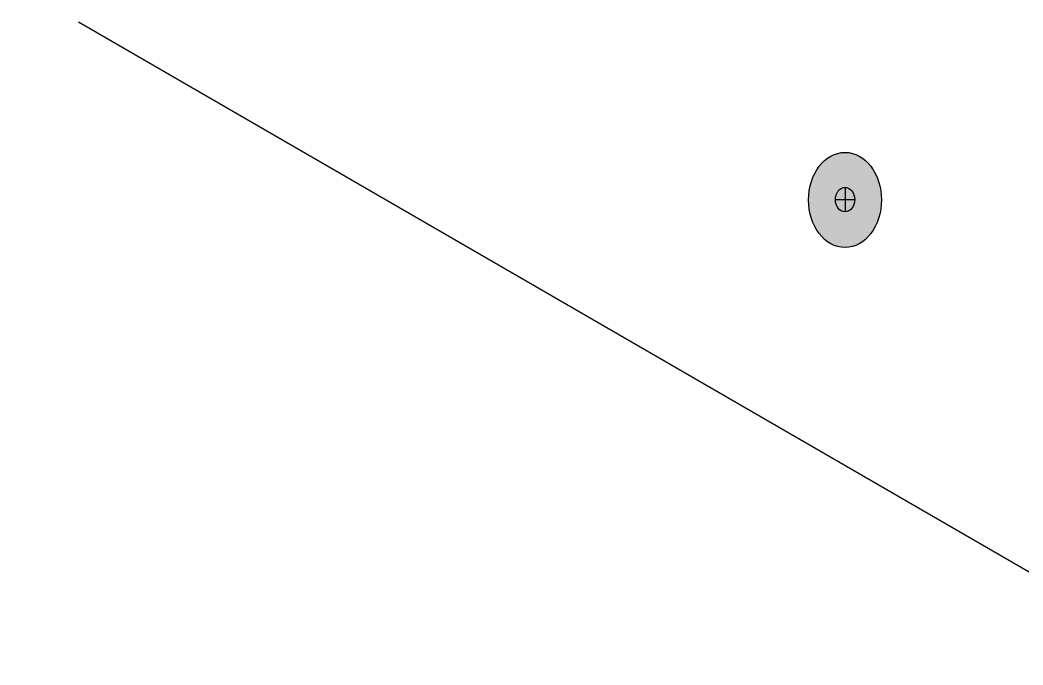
# Model space of a CAD drawing. Header units: inches. Extents: x -20.7 to 76.3, y -55.2 to 19.1.
# Drawn here: x -12.517 to -11.117, y -32.171 to -31.271 of the extents above; entities that cross this region are included whole.
import ezdxf

# ---------------------------------------------------------------- set-up
doc = ezdxf.new("R2010")
doc.units = ezdxf.units.IN
doc.header["$MEASUREMENT"] = 0
doc.layers.add('G-ANNO-TTLB', color=7, linetype='Continuous', lineweight=0)
doc.layers.add('TYVEK', color=7, linetype='Continuous', lineweight=0)

# ---------------------------------------------------------------- blocks, each defined once
blk = doc.blocks.new('Block_196')
at = {"layer": 'TYVEK', "color": 2, "lineweight": 25, "true_color": 0xffff00}
blk.add_lwpolyline([(-11.1202, -32.1277)], dxfattribs=at)
blk = doc.blocks.new('Block_197')
at = {"layer": 'TYVEK', "color": 1, "lineweight": 25, "true_color": 0xff0000}
blk.add_lwpolyline([(-11.1174, -32.1236)], dxfattribs=at)

msp = doc.modelspace()

# ---------------------------------------------------------------- hatches: boundary and pattern name
at = {"layer": 'G-ANNO-TTLB', "true_color": 0xff00ff, "transparency": 33554687}
h = msp.add_hatch(color=6, dxfattribs=at)
edge = h.paths.add_edge_path()
edge.add_spline(control_points=[(20.0382, -55.2136), (20.0382, -55.2136), (-20.6495, -55.2136), (-20.6495, -55.2136), (-20.6495, -55.2136), (-20.6495, -21.0886), (-20.6495, -21.0886), (-20.6495, -21.0886), (20.0382, -21.0886), (20.0382, -21.0886), (20.0382, -21.0886), (20.0382, -55.2136), (20.0382, -55.2136)], knot_values=[0, 0, 0, 0, 1, 1, 1, 2, 2, 2, 3, 3, 3, 4, 4, 4, 4], degree=3, periodic=0)
edge = h.paths.add_edge_path()
edge.add_spline(control_points=[(-20.5245, -21.2136), (-20.5245, -21.2136), (-20.5245, -55.0886), (-20.5245, -55.0886), (-20.5245, -55.0886), (19.9132, -55.0886), (19.9132, -55.0886), (19.9132, -55.0886), (19.9132, -21.2136), (19.9132, -21.2136), (19.9132, -21.2136), (-20.5245, -21.2136), (-20.5245, -21.2136)], knot_values=[0, 0, 0, 0, 1, 1, 1, 2, 2, 2, 3, 3, 3, 4, 4, 4, 4], degree=3, periodic=0)
edge.add_line((-20.5245, -21.2136), (-20.5245, -21.2136))
at = {"layer": 'TYVEK', "true_color": 0x003b71, "transparency": 33554687}
h = msp.add_hatch(color=156, dxfattribs=at)
h.dxf.hatch_style = 2
edge = h.paths.add_edge_path()
edge.add_ellipse((-11.3655, -31.522), major_axis=(0, 0.0664), ratio=0.766948, start_angle=0, end_angle=360)

# ---------------------------------------------------------------- linework, layer by layer
at = {"layer": 'G-ANNO-TTLB'}
for points in [[(20.0382, -55.2136), (20.0382, -55.2136), (-20.6495, -55.2136), (-20.6495, -55.2136), (-20.6495, -55.2136), (-20.6495, -21.0886), (-20.6495, -21.0886), (-20.6495, -21.0886), (20.0382, -21.0886), (20.0382, -21.0886), (20.0382, -21.0886), (20.0382, -55.2136), (20.0382, -55.2136)], [(-20.5245, -21.2136), (-20.5245, -21.2136), (-20.5245, -55.0886), (-20.5245, -55.0886), (-20.5245, -55.0886), (19.9132, -55.0886), (19.9132, -55.0886), (19.9132, -55.0886), (19.9132, -21.2136), (19.9132, -21.2136), (19.9132, -21.2136), (-20.5245, -21.2136), (-20.5245, -21.2136)]]:
    msp.add_open_spline(points, degree=3, knots=[0, 0, 0, 0, 1, 1, 1, 2, 2, 2, 3, 3, 3, 4, 4, 4, 4], dxfattribs=at)
at = {"layer": 'TYVEK', "color": 18, "lineweight": 25, "true_color": 0x000000}
msp.add_line((-12.4356, -31.2732), (-8.7013, -33.4351), dxfattribs=at)
at = {"layer": 'TYVEK', "color": 252, "lineweight": 25, "true_color": 0x848484}
for p, q in [((-11.3655, -31.5045), (-11.3655, -31.5388)), ((-11.379, -31.5216), (-11.352, -31.5216))]:
    msp.add_line(p, q, dxfattribs=at)
at = {"layer": 'TYVEK', "color": 18, "lineweight": 25, "true_color": 0x000000}
msp.add_ellipse((-11.3655, -31.522), major_axis=(0, 0.0664), ratio=0.766948, dxfattribs=at)
at = {"layer": 'TYVEK', "color": 252, "lineweight": 25, "true_color": 0x848484}
msp.add_ellipse((-11.3655, -31.5216), major_axis=(0, 0.0171), ratio=0.788846, dxfattribs=at)

# ---------------------------------------------------------------- block references
at = {"layer": 'TYVEK'}
for name in ['Block_197', 'Block_196']:
    msp.add_blockref(name, (0, 0), dxfattribs=at)

doc.saveas('drawing.dxf')
